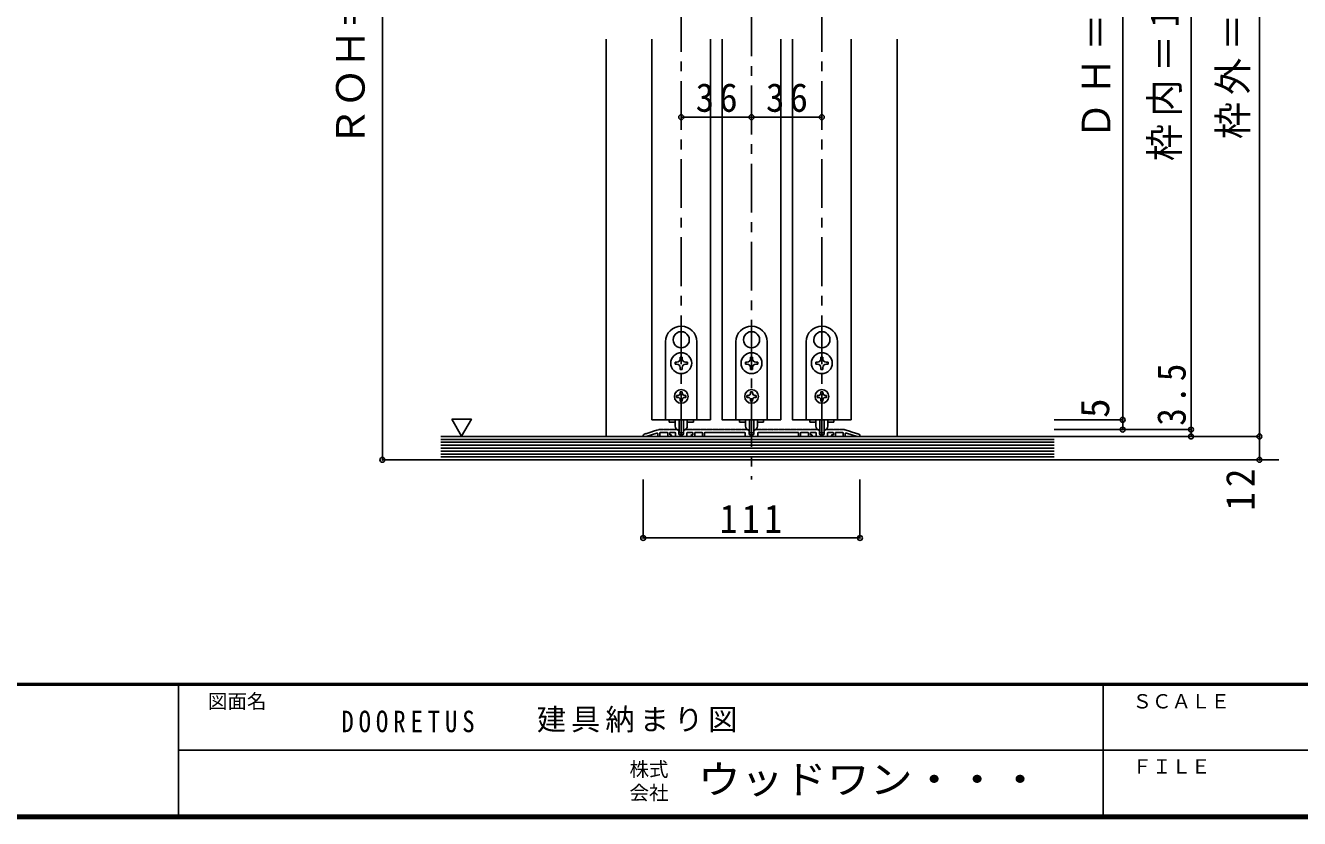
# Model space of a CAD drawing. Units: millimetres at full size, sheet at 1:5. Extents: x -973 to 977, y -718 to 696.
# Drawn here: x -77 to 576, y -701 to -295 of the extents above; entities that cross this region are included whole.
import ezdxf
from ezdxf.enums import TextEntityAlignment as Align

# ---------------------------------------------------------------- set-up
doc = ezdxf.new("R2010")
doc.units = ezdxf.units.MM
doc.header["$LTSCALE"] = 5
doc.header["$PDMODE"] = 32
doc.header["$PDSIZE"] = 2.5
doc.linetypes.add('CHAIN1', pattern=[8, 5, -1, 1, -1])
for name, color, linetype in [('0-1_通り芯', 4, 'CHAIN1'), ('0-3_仕上げ', 7, 'Continuous'), ('0-4_枠', 3, 'Continuous'), ('0-6_扉', 6, 'Continuous'), ('0-7_金物', 7, 'Continuous'), ('0-A_文字', 3, 'Continuous'), ('0-B_寸法', 7, 'Continuous'), ('F-0_補助線', 7, 'Continuous'), ('F-1_枠', 6, 'Continuous'), ('F-A_文字', 7, 'Continuous')]:
    doc.layers.add(name, color=color, linetype=linetype)
doc.styles.add('ＭＳ ゴシック', font='')
doc.styles.get('ＭＳ ゴシック').set_extended_font_data('MS Gothic')

msp = doc.modelspace()

# ---------------------------------------------------------------- linework, layer by layer
at = {"layer": '0-1_通り芯'}
msp.add_line((148.323, -517.167), (564.986, -517.167), dxfattribs=at)
at = {"layer": '0-3_仕上げ', "color": 2}
for p, q in [((135.986, -505.167), (178.515, -505.167)), ((178.515, -505.167), (449.986, -505.167)), ((135.986, -517.167), (449.986, -517.167))]:
    msp.add_line(p, q, dxfattribs=at)
at = {"layer": '0-3_仕上げ'}
for p, q in [((135.986, -506.667), (181.057, -506.667)), ((135.986, -508.167), (181.667, -508.167)), ((181.057, -506.667), (449.986, -506.667)), ((181.667, -508.167), (449.986, -508.167)), ((135.986, -509.667), (180.752, -509.667)), ((135.986, -511.167), (179.938, -511.167)), ((135.986, -512.667), (179.837, -512.667)), ((135.986, -514.167), (180.142, -514.167)), ((179.837, -512.667), (449.986, -512.667)), ((179.938, -511.167), (449.986, -511.167)), ((180.142, -514.167), (449.986, -514.167)), ((180.752, -509.667), (449.986, -509.667)), ((135.986, -515.667), (180.243, -515.667)), ((180.243, -515.667), (449.986, -515.667))]:
    msp.add_line(p, q, dxfattribs=at)
at = {"layer": '0-4_枠', "color": 4}
for p, q in [((220.486, -505.167), (220.486, -301.667)), ((369.486, -505.167), (369.486, -301.667))]:
    msp.add_line(p, q, dxfattribs=at)
at = {"layer": '0-6_扉'}
for p, q in [((243.986, -301.667), (243.986, -496.667)), ((273.986, -301.667), (273.986, -496.667)), ((309.986, -301.667), (309.986, -496.667)), ((345.986, -496.667), (345.986, -301.667)), ((243.986, -496.667), (273.986, -496.667))]:
    msp.add_line(p, q, dxfattribs=at)
for points in [[(279.986, -301.667), (279.986, -496.667), (309.986, -496.667)], [(315.986, -301.667), (315.986, -496.667), (345.986, -496.667)]]:
    msp.add_lwpolyline(points, dxfattribs=at)
at = {"layer": '0-7_金物'}
for p, q in [((258.888, -451.518), (258.986, -451.617)), ((259.085, -451.518), (258.986, -451.617)), ((294.887, -451.518), (294.986, -451.617)), ((295.085, -451.518), (294.986, -451.617)), ((330.888, -451.518), (330.986, -451.617)), ((331.085, -451.518), (330.986, -451.617)), ((250.986, -496.667), (250.986, -456.667)), ((255.344, -457.656), (255.479, -457.692)), ((255.443, -457.827), (255.479, -457.692)), ((262.629, -457.656), (262.494, -457.692)), ((262.53, -457.827), (262.494, -457.692)), ((266.986, -456.667), (266.986, -496.667)), ((286.986, -496.667), (286.986, -456.667)), ((291.344, -457.656), (291.479, -457.692)), ((291.443, -457.827), (291.479, -457.692)), ((298.629, -457.656), (298.494, -457.692)), ((298.53, -457.827), (298.494, -457.692)), ((302.986, -456.667), (302.986, -496.667)), ((322.986, -496.667), (322.986, -456.667)), ((327.344, -457.656), (327.479, -457.692)), ((327.443, -457.827), (327.479, -457.692)), ((334.629, -457.656), (334.494, -457.692)), ((334.53, -457.827), (334.494, -457.692)), ((338.986, -456.667), (338.986, -496.667)), ((256.786, -467.167), (255.836, -467.167)), ((255.836, -467.167), (255.836, -468.167)), ((255.836, -468.167), (256.786, -468.167)), ((258.486, -464.517), (258.486, -465.467)), ((259.486, -464.517), (258.486, -464.517)), ((259.486, -465.467), (259.486, -464.517)), ((262.136, -467.167), (261.186, -467.167)), ((261.186, -468.167), (262.136, -468.167)), ((262.136, -468.167), (262.136, -467.167)), ((292.786, -467.167), (291.836, -467.167)), ((291.836, -467.167), (291.836, -468.167)), ((291.836, -468.167), (292.786, -468.167)), ((294.486, -464.517), (294.486, -465.467)), ((295.486, -464.517), (294.486, -464.517)), ((295.486, -465.467), (295.486, -464.517)), ((298.136, -467.167), (297.186, -467.167)), ((297.186, -468.167), (298.136, -468.167)), ((298.136, -468.167), (298.136, -467.167)), ((328.786, -467.167), (327.836, -467.167)), ((327.836, -467.167), (327.836, -468.167)), ((327.836, -468.167), (328.786, -468.167)), ((330.486, -464.517), (330.486, -465.467)), ((331.486, -464.517), (330.486, -464.517)), ((331.486, -465.467), (331.486, -464.517)), ((334.136, -467.167), (333.186, -467.167)), ((333.186, -468.167), (334.136, -468.167)), ((334.136, -468.167), (334.136, -467.167)), ((259.486, -470.817), (259.486, -469.867)), ((295.486, -470.817), (295.486, -469.867)), ((331.486, -470.817), (331.486, -469.867)), ((258.486, -482.267), (259.486, -482.267)), ((258.486, -482.267), (258.486, -482.867)), ((259.486, -482.267), (259.486, -482.867)), ((294.486, -482.267), (295.486, -482.267)), ((294.486, -482.267), (294.486, -482.867)), ((295.486, -482.267), (295.486, -482.867)), ((330.486, -482.267), (331.486, -482.267)), ((330.486, -482.267), (330.486, -482.867)), ((331.486, -482.267), (331.486, -482.867)), ((257.186, -484.167), (256.586, -484.167)), ((256.586, -484.167), (256.586, -485.167)), ((256.586, -485.167), (257.186, -485.167)), ((258.486, -486.467), (258.486, -487.067)), ((259.486, -487.067), (258.486, -487.067)), ((259.486, -486.467), (259.486, -487.067)), ((260.786, -484.167), (261.386, -484.167)), ((293.186, -484.167), (292.586, -484.167)), ((292.586, -484.167), (292.586, -485.167)), ((292.586, -485.167), (293.186, -485.167)), ((294.486, -486.467), (294.486, -487.067)), ((295.486, -487.067), (294.486, -487.067)), ((295.486, -486.467), (295.486, -487.067)), ((296.786, -484.167), (297.386, -484.167)), ((329.186, -484.167), (328.586, -484.167)), ((328.586, -484.167), (328.586, -485.167)), ((328.586, -485.167), (329.186, -485.167)), ((330.486, -486.467), (330.486, -487.067)), ((331.486, -487.067), (330.486, -487.067)), ((331.486, -486.467), (331.486, -487.067)), ((332.786, -484.167), (333.386, -484.167)), ((266.986, -496.667), (250.986, -496.667)), ((252.786, -496.667), (252.786, -497.867)), ((252.786, -497.867), (255.886, -497.867)), ((255.886, -499.881), (255.886, -496.667)), ((257.886, -496.667), (257.886, -503.081)), ((260.086, -496.667), (260.086, -503.081)), ((262.086, -499.881), (262.086, -496.667)), ((262.086, -497.867), (265.186, -497.867)), ((265.186, -496.667), (265.186, -497.867)), ((302.986, -496.667), (286.986, -496.667)), ((288.786, -496.667), (288.786, -497.867)), ((288.786, -497.867), (291.886, -497.867)), ((291.886, -499.881), (291.886, -496.667)), ((293.886, -496.667), (293.886, -503.081)), ((296.086, -496.667), (296.086, -503.081)), ((298.086, -499.881), (298.086, -496.667)), ((298.086, -497.867), (301.186, -497.867)), ((301.186, -496.667), (301.186, -497.867)), ((338.986, -496.667), (322.986, -496.667)), ((324.786, -496.667), (324.786, -497.867)), ((324.786, -497.867), (327.886, -497.867)), ((327.886, -499.881), (327.886, -496.667)), ((329.886, -496.667), (329.886, -503.081)), ((332.086, -496.667), (332.086, -503.081)), ((334.086, -499.881), (334.086, -496.667)), ((334.086, -497.867), (337.186, -497.867)), ((337.186, -496.667), (337.186, -497.867)), ((259.786, -503.381), (258.186, -503.381)), ((295.786, -503.381), (294.186, -503.381)), ((331.786, -503.381), (330.186, -503.381))]:
    msp.add_line(p, q, dxfattribs=at)
at = {"layer": '0-7_金物', "color": 3}
for p, q in [((244.311, -502.678), (247.006, -501.846)), ((247.111, -501.952), (247.006, -501.846)), ((247.111, -501.952), (247.311, -501.752)), ((247.311, -501.752), (247.586, -501.667)), ((249.911, -501.667), (247.586, -501.667)), ((250.111, -501.867), (249.911, -501.667)), ((250.111, -501.867), (250.311, -501.667)), ((252.911, -501.667), (250.311, -501.667)), ((253.111, -501.867), (252.911, -501.667)), ((253.111, -501.867), (253.311, -501.667)), ((256.92, -501.667), (253.311, -501.667)), ((257.636, -502.08), (256.92, -501.667)), ((260.336, -502.08), (261.052, -501.667)), ((264.661, -501.667), (261.052, -501.667)), ((264.861, -501.867), (264.661, -501.667)), ((264.861, -501.867), (265.061, -501.667)), ((268.786, -501.667), (265.061, -501.667)), ((268.986, -501.867), (268.786, -501.667)), ((268.986, -501.867), (269.186, -501.667)), ((271.786, -501.667), (269.186, -501.667)), ((271.986, -501.867), (271.786, -501.667)), ((271.986, -501.867), (272.186, -501.667)), ((274.786, -501.667), (272.186, -501.667)), ((274.986, -501.867), (274.786, -501.667)), ((274.986, -501.867), (275.186, -501.667)), ((277.786, -501.667), (275.186, -501.667)), ((277.986, -501.867), (277.786, -501.667)), ((277.986, -501.867), (278.186, -501.667)), ((280.786, -501.667), (278.186, -501.667)), ((280.986, -501.867), (280.786, -501.667)), ((280.986, -501.867), (281.186, -501.667)), ((283.786, -501.667), (281.186, -501.667)), ((283.986, -501.867), (283.786, -501.667)), ((283.986, -501.867), (284.186, -501.667)), ((286.786, -501.667), (284.186, -501.667)), ((286.986, -501.867), (286.786, -501.667)), ((286.986, -501.867), (287.186, -501.667)), ((289.786, -501.667), (287.186, -501.667)), ((289.986, -501.867), (289.786, -501.667)), ((289.986, -501.867), (290.186, -501.667)), ((292.92, -501.667), (290.186, -501.667)), ((293.636, -502.08), (292.92, -501.667)), ((296.336, -502.08), (297.052, -501.667)), ((297.052, -501.667), (299.786, -501.667)), ((299.986, -501.867), (299.786, -501.667)), ((299.986, -501.867), (300.186, -501.667)), ((300.186, -501.667), (302.786, -501.667)), ((302.986, -501.867), (302.786, -501.667)), ((302.986, -501.867), (303.186, -501.667)), ((303.186, -501.667), (305.786, -501.667)), ((305.986, -501.867), (305.786, -501.667)), ((305.986, -501.867), (306.186, -501.667)), ((306.186, -501.667), (308.786, -501.667)), ((308.986, -501.867), (308.786, -501.667)), ((308.986, -501.867), (309.186, -501.667)), ((309.186, -501.667), (311.786, -501.667)), ((311.986, -501.867), (311.786, -501.667)), ((311.986, -501.867), (312.186, -501.667)), ((312.186, -501.667), (314.786, -501.667)), ((314.986, -501.867), (314.786, -501.667)), ((314.986, -501.867), (315.186, -501.667)), ((315.186, -501.667), (317.786, -501.667)), ((317.986, -501.867), (317.786, -501.667)), ((317.986, -501.867), (318.186, -501.667)), ((318.186, -501.667), (320.786, -501.667)), ((320.986, -501.867), (320.786, -501.667)), ((320.986, -501.867), (321.186, -501.667)), ((321.186, -501.667), (324.911, -501.667)), ((325.111, -501.867), (324.911, -501.667)), ((325.111, -501.867), (325.311, -501.667)), ((325.311, -501.667), (328.92, -501.667)), ((329.636, -502.08), (328.92, -501.667)), ((332.336, -502.08), (333.052, -501.667)), ((333.052, -501.667), (336.661, -501.667)), ((336.861, -501.867), (336.661, -501.667)), ((336.861, -501.867), (337.061, -501.667)), ((337.061, -501.667), (339.661, -501.667)), ((339.861, -501.867), (339.661, -501.667)), ((339.861, -501.867), (340.061, -501.667)), ((340.061, -501.667), (342.386, -501.667)), ((342.661, -501.752), (342.386, -501.667)), ((342.861, -501.952), (342.661, -501.752)), ((342.861, -501.952), (342.967, -501.846)), ((345.661, -502.678), (342.967, -501.846)), ((239.486, -504.683), (239.486, -505.167)), ((239.486, -505.167), (240.986, -505.167)), ((239.98, -504.014), (241.006, -503.698)), ((246.439, -503.484), (240.986, -505.167)), ((241.111, -503.803), (241.006, -503.698)), ((241.111, -503.803), (241.311, -503.603)), ((241.311, -503.603), (244.006, -502.772)), ((244.111, -502.878), (244.006, -502.772)), ((244.111, -502.878), (244.311, -502.678)), ((247.086, -503.962), (247.086, -505.167)), ((248.086, -505.167), (247.086, -505.167)), ((248.086, -503.467), (248.086, -505.167)), ((248.486, -503.067), (251.686, -503.067)), ((252.086, -503.467), (252.086, -505.167)), ((253.686, -505.167), (252.086, -505.167)), ((253.086, -503.467), (253.086, -504.367)), ((253.686, -504.367), (253.086, -504.367)), ((255.636, -503.067), (253.486, -503.067)), ((256.036, -503.467), (256.036, -504.667)), ((256.536, -505.167), (261.436, -505.167)), ((257.786, -502.34), (257.786, -503.867)), ((259.686, -504.367), (258.286, -504.367)), ((260.186, -502.34), (260.186, -503.867)), ((261.936, -503.467), (261.936, -504.667)), ((262.336, -503.067), (264.486, -503.067)), ((264.286, -504.367), (264.886, -504.367)), ((264.286, -505.167), (265.886, -505.167)), ((264.886, -503.467), (264.886, -504.367)), ((265.886, -503.467), (265.886, -505.167)), ((269.486, -503.067), (266.286, -503.067)), ((269.886, -503.467), (269.886, -505.167)), ((269.886, -505.167), (270.886, -505.167)), ((270.886, -503.467), (270.886, -505.167)), ((271.286, -503.067), (291.336, -503.067)), ((291.736, -503.467), (291.736, -504.667)), ((297.736, -505.167), (292.236, -505.167)), ((293.786, -502.34), (293.786, -503.867)), ((294.286, -504.367), (295.686, -504.367)), ((296.186, -502.34), (296.186, -503.867)), ((298.236, -503.467), (298.236, -504.667)), ((318.686, -503.067), (298.636, -503.067)), ((319.086, -503.467), (319.086, -505.167)), ((320.086, -505.167), (319.086, -505.167)), ((320.086, -503.467), (320.086, -505.167)), ((320.486, -503.067), (323.686, -503.067)), ((324.086, -503.467), (324.086, -505.167)), ((325.686, -505.167), (324.086, -505.167)), ((325.086, -503.467), (325.086, -504.367)), ((325.686, -504.367), (325.086, -504.367)), ((327.636, -503.067), (325.486, -503.067)), ((328.036, -503.467), (328.036, -504.667)), ((333.436, -505.167), (328.536, -505.167)), ((329.786, -502.34), (329.786, -503.867)), ((330.286, -504.367), (331.686, -504.367)), ((332.186, -502.34), (332.186, -503.867)), ((333.936, -503.467), (333.936, -504.667)), ((334.336, -503.067), (336.486, -503.067)), ((336.286, -504.367), (336.886, -504.367)), ((336.286, -505.167), (337.886, -505.167)), ((336.886, -503.467), (336.886, -504.367)), ((337.886, -503.467), (337.886, -505.167)), ((341.486, -503.067), (338.286, -503.067)), ((341.886, -503.467), (341.886, -505.167)), ((341.886, -505.167), (342.886, -505.167)), ((342.886, -503.962), (342.886, -505.167)), ((343.534, -503.484), (348.986, -505.167)), ((345.861, -502.878), (345.661, -502.678)), ((345.861, -502.878), (345.967, -502.772)), ((348.661, -503.603), (345.967, -502.772)), ((348.861, -503.803), (348.661, -503.603)), ((348.861, -503.803), (348.967, -503.698)), ((349.993, -504.014), (348.967, -503.698)), ((350.486, -505.167), (348.986, -505.167)), ((350.486, -504.683), (350.486, -505.167))]:
    msp.add_line(p, q, dxfattribs=at)
at = {"layer": '0-7_金物'}
for points in [[(258.486, -469.867), (258.486, -470.817), (259.486, -470.817)], [(294.486, -469.867), (294.486, -470.817), (295.486, -470.817)], [(330.486, -469.867), (330.486, -470.817), (331.486, -470.817)], [(261.386, -484.167), (261.386, -485.167), (260.786, -485.167)], [(297.386, -484.167), (297.386, -485.167), (296.786, -485.167)], [(333.386, -484.167), (333.386, -485.167), (332.786, -485.167)]]:
    msp.add_lwpolyline(points, dxfattribs=at)
for centre, radius in [((258.986, -467.667), 5.35), ((294.986, -467.667), 5.35), ((330.986, -467.667), 5.35), ((258.986, -484.667), 3.5), ((294.986, -484.667), 3.5), ((330.986, -484.667), 3.5)]:
    msp.add_circle(centre, radius, dxfattribs=at)
for centre, radius, start, end in [((258.986, -456.667), 8, 0, 180), ((294.986, -456.667), 8, 0, 180), ((330.986, -456.667), 8, 0, 180), ((258.986, -455.667), 4.15, 91.3645, 208.6355), ((258.986, -455.667), 4.15, 331.3645, 88.6355), ((294.986, -455.667), 4.15, 91.3645, 208.6355), ((294.986, -455.667), 4.15, 331.3645, 88.6355), ((330.986, -455.667), 4.15, 91.3645, 208.6355), ((330.986, -455.667), 4.15, 331.3645, 88.6355), ((258.986, -455.667), 4.15, 211.3645, 328.6355), ((294.986, -455.667), 4.15, 211.3645, 328.6355), ((330.986, -455.667), 4.15, 211.3645, 328.6355), ((256.786, -465.467), 1.7, 270, 0), ((256.786, -469.867), 1.7, 0, 90), ((261.186, -465.467), 1.7, 180, 270), ((261.186, -469.867), 1.7, 90, 180), ((292.786, -465.467), 1.7, 270, 0), ((292.786, -469.867), 1.7, 0, 90), ((297.186, -465.467), 1.7, 180, 270), ((297.186, -469.867), 1.7, 90, 180), ((328.786, -465.467), 1.7, 270, 0), ((328.786, -469.867), 1.7, 0, 90), ((333.186, -465.467), 1.7, 180, 270), ((333.186, -469.867), 1.7, 90, 180), ((257.186, -482.867), 1.3, 270, 0), ((257.186, -486.467), 1.3, 0, 90), ((260.786, -482.867), 1.3, 180, 270), ((260.786, -486.467), 1.3, 90, 180), ((293.186, -482.867), 1.3, 270, 0), ((293.186, -486.467), 1.3, 0, 90), ((296.786, -482.867), 1.3, 180, 270), ((296.786, -486.467), 1.3, 90, 180), ((329.186, -482.867), 1.3, 270, 0), ((329.186, -486.467), 1.3, 0, 90), ((332.786, -482.867), 1.3, 180, 270), ((332.786, -486.467), 1.3, 90, 180), ((257.886, -499.881), 2, 180, 264.78409), ((257.686, -502.072), 0.2, 0, 84.78409), ((260.286, -502.072), 0.2, 95.21591, 180), ((260.086, -499.881), 2, 275.21591, 0), ((293.886, -499.881), 2, 180, 264.78409), ((293.686, -502.072), 0.2, 0, 84.78409), ((296.286, -502.072), 0.2, 95.21591, 180), ((296.086, -499.881), 2, 275.21591, 0), ((329.886, -499.881), 2, 180, 264.78409), ((329.686, -502.072), 0.2, 0, 84.78409), ((332.286, -502.072), 0.2, 95.21591, 180), ((332.086, -499.881), 2, 275.21591, 0), ((258.186, -503.081), 0.3, 180, 270), ((259.786, -503.081), 0.3, 270, 0), ((294.186, -503.081), 0.3, 180, 270), ((295.786, -503.081), 0.3, 270, 0), ((330.186, -503.081), 0.3, 180, 270), ((331.786, -503.081), 0.3, 270, 0)]:
    msp.add_arc(centre, radius, start, end, dxfattribs=at)
at = {"layer": '0-7_金物', "color": 3}
for centre, radius, start, end in [((257.486, -502.34), 0.3, 0, 60), ((260.486, -502.34), 0.3, 120, 180), ((293.486, -502.34), 0.3, 0, 60), ((296.486, -502.34), 0.3, 120, 180), ((329.486, -502.34), 0.3, 0, 60), ((332.486, -502.34), 0.3, 120, 180), ((240.186, -504.683), 0.7, 107.15242, 180), ((246.586, -503.962), 0.5, 0, 107.15242), ((248.486, -503.467), 0.4, 90, 180), ((251.686, -503.467), 0.4, 0, 90), ((253.486, -503.467), 0.4, 90, 180), ((253.686, -504.767), 0.4, 0, 90), ((253.686, -504.767), 0.4, 270, 0), ((255.636, -503.467), 0.4, 0, 90), ((256.536, -504.667), 0.5, 180, 270), ((258.286, -503.867), 0.5, 180, 270), ((259.686, -503.867), 0.5, 270, 0), ((261.436, -504.667), 0.5, 270, 0), ((262.336, -503.467), 0.4, 90, 180), ((264.286, -504.767), 0.4, 90, 180), ((264.286, -504.767), 0.4, 180, 270), ((264.486, -503.467), 0.4, 0, 90), ((266.286, -503.467), 0.4, 90, 180), ((269.486, -503.467), 0.4, 0, 90), ((271.286, -503.467), 0.4, 90, 180), ((291.336, -503.467), 0.4, 0, 90), ((292.236, -504.667), 0.5, 180, 270), ((294.286, -503.867), 0.5, 180, 270), ((295.686, -503.867), 0.5, 270, 0), ((297.736, -504.667), 0.5, 270, 0), ((298.636, -503.467), 0.4, 90, 180), ((318.686, -503.467), 0.4, 0, 90), ((320.486, -503.467), 0.4, 90, 180), ((323.686, -503.467), 0.4, 0, 90), ((325.486, -503.467), 0.4, 90, 180), ((325.686, -504.767), 0.4, 0, 90), ((325.686, -504.767), 0.4, 270, 0), ((327.636, -503.467), 0.4, 0, 90), ((328.536, -504.667), 0.5, 180, 270), ((330.286, -503.867), 0.5, 180, 270), ((331.686, -503.867), 0.5, 270, 0), ((333.436, -504.667), 0.5, 270, 0), ((334.336, -503.467), 0.4, 90, 180), ((336.286, -504.767), 0.4, 90, 180), ((336.286, -504.767), 0.4, 180, 270), ((336.486, -503.467), 0.4, 0, 90), ((338.286, -503.467), 0.4, 90, 180), ((341.486, -503.467), 0.4, 0, 90), ((343.386, -503.962), 0.5, 72.84758, 180), ((349.786, -504.683), 0.7, 0, 72.84758)]:
    msp.add_arc(centre, radius, start, end, dxfattribs=at)
at = {"layer": '0-A_文字', "color": 7}
msp.add_line((141.551, -496.353), (146.551, -505.013), dxfattribs=at)
msp.add_lwpolyline([(141.551, -496.353), (151.551, -496.353), (146.551, -505.013)], dxfattribs=at)
at = {"layer": '0-B_寸法', "color": 4, "linetype": 'CHAIN1'}
for p, q in [((294.986, -5.515), (294.986, -527.166)), ((258.986, -83.167), (258.986, -505.167)), ((330.986, -83.167), (330.986, -505.167))]:
    msp.add_line(p, q, dxfattribs=at)
at = {"layer": '0-B_寸法', "color": 4}
for p, q in [((105.986, -59.167), (105.986, -517.167)), ((554.986, -67.167), (554.986, -517.167)), ((519.986, -505.167), (519.986, -103.167)), ((484.986, -496.667), (484.986, -206.083)), ((258.986, -341.667), (294.986, -341.667)), ((294.986, -341.667), (330.986, -341.667)), ((484.986, -496.667), (449.986, -496.667)), ((519.986, -501.667), (449.986, -501.667)), ((484.986, -501.667), (484.986, -496.667)), ((554.986, -505.167), (449.986, -505.167)), ((105.986, -517.167), (135.986, -517.167)), ((554.986, -517.167), (449.986, -517.167)), ((239.486, -557.166), (239.486, -527.166)), ((350.486, -557.166), (350.486, -527.166)), ((239.486, -557.166), (350.486, -557.166))]:
    msp.add_line(p, q, dxfattribs=at)
at = {"layer": '0-B_寸法'}
for p in [(258.986, -341.667), (294.986, -341.667), (330.986, -341.667), (484.986, -496.667), (484.986, -501.667), (519.986, -501.667), (519.986, -505.167), (554.986, -505.167), (105.986, -517.167), (554.986, -517.167), (239.486, -557.166), (350.486, -557.166)]:
    msp.add_point(p, dxfattribs=at)
at = {"layer": 'F-1_枠'}
for p, q in [((976.653, -631.667), (-973.347, -631.667)), ((976.653, -632.5), (-973.347, -632.5)), ((1.653, -632.5), (1.653, -699.167)), ((474.986, -632.5), (474.986, -699.167)), ((1.653, -665.833), (974.986, -665.834)), ((976.653, -699.167), (-973.347, -699.167)), ((976.653, -700), (-973.347, -700)), ((976.653, -700.833), (-973.347, -700.833))]:
    msp.add_line(p, q, dxfattribs=at)

# ---------------------------------------------------------------- texts
at = {"layer": '0-B_寸法', "style": 'ＭＳ ゴシック'}
for s, p in [('ＲＯＨ＝2,055', (101.345, -356.667)), ('5', (482.486, -495.667))]:
    msp.add_text(s, height=14.66, rotation=90, dxfattribs=at).set_placement(p, align=Align.BOTTOM_LEFT)
at = {"layer": '0-B_寸法', "char_height": 14.66, "attachment_point": 7, "rotation": 90, "style": 'ＭＳ ゴシック'}
for s, insert in [('\\T1.2;\\W0.95;枠内＝1,995.5', (517.486, -364.167)), ('\\T1.19;\\W0.95;ＤＨ＝1,983', (482.486, -352.917)), ('\\T1.19;\\W0.95;枠外＝2,035', (552.486, -352.917)), ('\\T1.27;\\W0.9;3.5', (517.486, -499.667)), ('\\T1.27;\\W0.95;12', (552.486, -543.167))]:
    msp.add_mtext(s, dxfattribs=dict(at, insert=insert))
at = {"layer": '0-B_寸法', "char_height": 14.66, "attachment_point": 7, "style": 'ＭＳ ゴシック'}
for s, insert in [('\\T1.27;\\W0.95;36', (266.361, -339.167)), ('\\T1.27;\\W0.95;36', (302.361, -339.167)), ('\\T1.27;\\W0.9;111', (278.736, -554.666))]:
    msp.add_mtext(s, dxfattribs=dict(at, insert=insert))
at = {"layer": 'F-0_補助線', "char_height": 11, "attachment_point": 7, "style": 'ＭＳ ゴシック'}
for s, insert in [('\\T1.39;\\W0.85;DOORETUS', (84.986, -656.798)), ('\\T1.17;建具納まり図', (185.035, -656.798))]:
    msp.add_mtext(s, dxfattribs=dict(at, insert=insert))
at = {"layer": 'F-A_文字', "style": 'ＭＳ ゴシック'}
for s, p in [('図面名', (16.653, -646.667)), ('ＳＣＡＬＥ', (489.986, -646.667)), ('株式', (232.486, -681.5)), ('ＦＩＬＥ', (489.986, -680)), ('会社', (232.486, -693.5))]:
    msp.add_text(s, height=7.331, dxfattribs=at).set_placement(p, align=Align.BOTTOM_LEFT)
at = {"layer": 'F-A_文字', "style": 'ＭＳ ゴシック', "width": 1.1}
msp.add_text('ウッドワン・・・', height=14.66, dxfattribs=at).set_placement((267.486, -692.5), align=Align.BOTTOM_LEFT)

doc.saveas('drawing.dxf')
